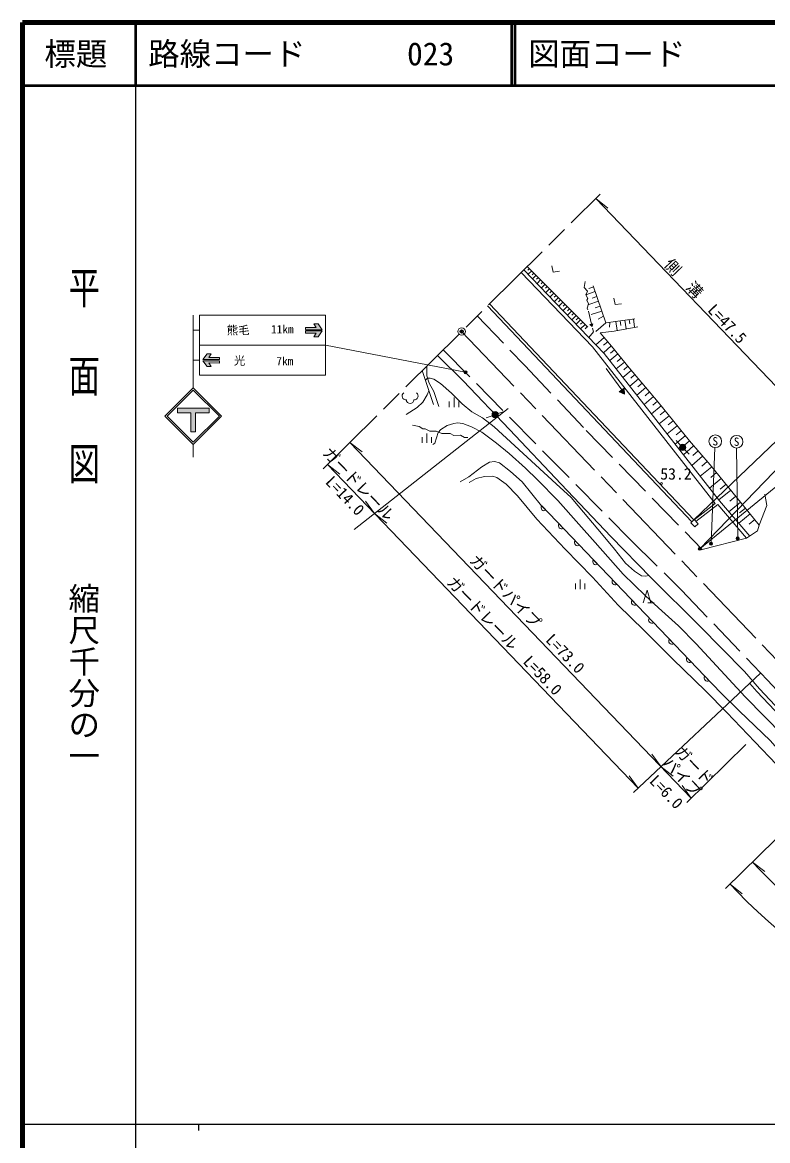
# Model space of a CAD drawing. Units: millimetres, scale not verified. Extents: x 40000 to 680000, y 20000 to 380000.
# Drawn here: x 40000 to 158443, y 202409 to 380000 of the extents above; entities that cross this region are included whole.
import ezdxf
from ezdxf.enums import TextEntityAlignment as Align

# ---------------------------------------------------------------- set-up
doc = ezdxf.new("R2010")
doc.units = ezdxf.units.MM
doc.header["$LTSCALE"] = 1000
doc.header["$PDMODE"] = 32
doc.header["$PDSIZE"] = 500
doc.linetypes.add('CHAIN', pattern=[18.5, 12, -1.5, 3.5, -1.5])
doc.linetypes.add('DASHED', pattern=[7.5, 6, -1.5])
for name, color, linetype, lineweight in [('M-BGD', 7, 'Continuous', 13), ('M-BMK', 2, 'CHAIN', 13), ('M-BMK-SRVR', 3, 'Continuous', 13), ('M-STR-HTXT', 7, 'Continuous', 13), ('M-STR-STRC', 7, 'Continuous', 13), ('M-TTL', 2, 'Continuous', 140), ('M-TTL-BAND', 7, 'Continuous', 25), ('M-TTL-LINE', 7, 'Continuous', 50)]:
    doc.layers.add(name, color=color, linetype=linetype, lineweight=lineweight)
doc.layers.add('M-OTRS', color=6, linetype='Continuous')
doc.layers.add('M-TTL-TXT', color=7, linetype='Continuous')
doc.styles.add('@ＭＳ ゴシック', font='')
doc.styles.add('ＭＳ ゴシック', font='')
doc.styles.get('@ＭＳ ゴシック').set_extended_font_data('@MS Gothic')
doc.styles.get('ＭＳ ゴシック').set_extended_font_data('MS Gothic')

msp = doc.modelspace()

# ---------------------------------------------------------------- hatches: boundary and pattern name
at = {"layer": 'M-BGD'}
for points in [[(130201, 332027), (130539, 331698), (130687, 332145)], [(134840, 321339), (135713, 320981), (135652, 321923)], [(114670, 317539, -1), (115613, 317870, -0.41421), (115307, 317233, -0.41421)], [(144589, 312859, -1), (145283, 312139, -0.41421), (144576, 312152, -0.41421)]]:
    msp.add_hatch(color=256, dxfattribs=at).paths.add_polyline_path(points)
at = {"layer": 'M-STR-HTXT'}
for points in [[(110651, 324551, -1), (110212, 324311, -1)], [(147886, 296530, -1), (147447, 296291, -1)], [(149626, 297380, -0.41421), (149622, 297026, -0.41421), (149269, 297030, -1)], [(153871, 298217, -0.41421), (153867, 297864, -0.41421), (153514, 297867, -1)]]:
    msp.add_hatch(color=256, dxfattribs=at).paths.add_polyline_path(points)
at = {"layer": 'M-STR-STRC'}
for points in [[(87001, 332134), (86321, 332134), (86690, 331559), (85007, 331559), (85006, 331198), (87670, 331197)], [(87670, 331022), (85006, 331021), (85006, 330660), (86690, 330660), (86321, 330085), (87001, 330085)], [(71343, 326803), (69659, 326803), (70028, 327378), (69348, 327378), (68679, 326441), (71343, 326442)], [(71343, 326266), (68679, 326267), (69348, 325330), (70028, 325330), (69659, 325905), (71342, 325904)], [(64663, 317969), (66788, 317969), (66788, 314969), (67538, 314969), (67538, 317969), (69663, 317969), (69663, 318719), (64663, 318719)]]:
    msp.add_hatch(color=256, dxfattribs=at).paths.add_polyline_path(points)

# ---------------------------------------------------------------- linework, layer by layer
at = {"layer": 'M-BGD'}
for p, q in [((120598, 340896), (120326, 340625)), ((120951, 340542), (120406, 339999)), ((121304, 340187), (121032, 339916)), ((121657, 339833), (121098, 339277)), ((122010, 339479), (121730, 339201)), ((122362, 339124), (121790, 338555)), ((122715, 338770), (122429, 338485)), ((123068, 338416), (122482, 337833)), ((123421, 338061), (123128, 337770)), ((123773, 337707), (123174, 337111)), ((130801, 338000), (130037, 337747)), ((124126, 337353), (123827, 337055)), ((124479, 336999), (123866, 336388)), ((124832, 336644), (124525, 336339)), ((125185, 336290), (124558, 335666)), ((125537, 335936), (125224, 335624)), ((131054, 337236), (129526, 336729)), ((131562, 335708), (130010, 335193)), ((131308, 336472), (130544, 336219)), ((113918, 334977), (146393, 300669)), ((114238, 335294), (146714, 300984)), ((125890, 335581), (125250, 334944)), ((126243, 335227), (125923, 334908)), ((126596, 334873), (125942, 334222)), ((126949, 334518), (126622, 334193)), ((127301, 334164), (126634, 333500)), ((130444, 332086), (129947, 334126)), ((132076, 334157), (130421, 333608)), ((131819, 334933), (131043, 334675)), ((127654, 333810), (127321, 333477)), ((128007, 333455), (127326, 332777)), ((128713, 332747), (128018, 332055)), ((128360, 333101), (128019, 332762)), ((129065, 332392), (128718, 332047)), ((130687, 332145), (130201, 332027)), ((130539, 331698), (130687, 332145)), ((132704, 332266), (131163, 330884)), ((132351, 333329), (131532, 332853)), ((133380, 332362), (133304, 331609)), ((134302, 332493), (134507, 331053)), ((135022, 332595), (135125, 331875)), ((135742, 332697), (135938, 331321)), ((136430, 332795), (136528, 332107)), ((137118, 332893), (137305, 331578)), ((129418, 332038), (128710, 331333)), ((129771, 331684), (129417, 331331)), ((130539, 331698), (130201, 332027)), ((132456, 329940), (131139, 328798)), ((133598, 328623), (132346, 327538)), ((133027, 329281), (132368, 328710)), ((134644, 327338), (133347, 326284)), ((134121, 327981), (133478, 327458)), ((135246, 321631), (132794, 325040)), ((135697, 326042), (134378, 324969)), ((135171, 326690), (134522, 326163)), ((136234, 325382), (135574, 324845)), ((103559, 324705), (105330, 319332)), ((136779, 324729), (135448, 323602)), ((137905, 323398), (136524, 322229)), ((137342, 324064), (136677, 323500)), ((135652, 321923), (134840, 321339)), ((135713, 320981), (135652, 321923)), ((139074, 322017), (137641, 320804)), ((138490, 322708), (137799, 322123)), ((107854, 318914), (107854, 319814)), ((108604, 318914), (108604, 320414)), ((109354, 318914), (109354, 319814)), ((135713, 320981), (134840, 321339)), ((140288, 320584), (138800, 319324)), ((139681, 321301), (138964, 320694)), ((140918, 319840), (140174, 319210)), ((115613, 317870), (116557, 318201)), ((141532, 319083), (139972, 317828)), ((142160, 318303), (141380, 317675)), ((114670, 317539), (113726, 317208)), ((142788, 317523), (141207, 316251)), ((143423, 316732), (142633, 316097)), ((104293, 313218), (104293, 314718)), ((144059, 315942), (142458, 314654)), ((145347, 314341), (143725, 313037)), ((144703, 315142), (143902, 314498)), ((103543, 313218), (103543, 314118)), ((105043, 313218), (105043, 314118)), ((144589, 312859), (143895, 313578)), ((146683, 312746), (145061, 311332)), ((145999, 313530), (145215, 312846)), ((145283, 312139), (145977, 311419)), ((148097, 311124), (146390, 309635)), ((147390, 311935), (146579, 311228)), ((149575, 309407), (147740, 307912)), ((148842, 310271), (147988, 309526)), ((151070, 307572), (149200, 306049)), ((150323, 308490), (149405, 307742)), ((152593, 305702), (150688, 304150)), ((151832, 306637), (150897, 305875)), ((154146, 303796), (152287, 302282)), ((153369, 304749), (152417, 303973)), ((123211, 302525), (122526, 303240)), ((155659, 301937), (153852, 300465)), ((154902, 302867), (153973, 302110)), ((125974, 299639), (125288, 300355)), ((156396, 301034), (155492, 300298)), ((128531, 296969), (127845, 297684)), ((131424, 293946), (130739, 294662)), ((128632, 290012), (128632, 291512)), ((134486, 290749), (133800, 291465)), ((127882, 290012), (127882, 290912)), ((129382, 290012), (129382, 290912)), ((137561, 287536), (136876, 288252)), ((139386, 287838), (140386, 287838)), ((140296, 284680), (139611, 285396)), ((143493, 281341), (142807, 282057)), ((146308, 278401), (145623, 279116)), ((149134, 275449), (148449, 276165))]:
    msp.add_line(p, q, dxfattribs=at)
for points in [[(120246, 341250), (127043, 334424), (129885, 331570)], [(124162, 341359), (124353, 340351), (125371, 340472)], [(146763, 301021), (150102, 303599), (130604, 328489), (119287, 340300)], [(155606, 298428), (150777, 304036), (132451, 327429), (119713, 340723)], [(129852, 334368), (129754, 334586), (129984, 335296), (129693, 335884), (129877, 336170), (129525, 336727), (129823, 337337), (129276, 337908), (129468, 338844)], [(130739, 338185), (132704, 332266), (137350, 332925)], [(134011, 336211), (134195, 335201), (135215, 335315)], [(130007, 329979), (130785, 330848), (130609, 331435)], [(131801, 330695), (134038, 330965), (137787, 331668)], [(131801, 330695), (133616, 328602), (136434, 325135), (141037, 319699), (145998, 313531), (149289, 309758), (157118, 300147)], [(105981, 327106), (110056, 323068), (117404, 315318), (125638, 306685), (133506, 298327), (139949, 291795), (147623, 284156), (154765, 276900), (157155, 274165), (162944, 268043), (167017, 263875), (169777, 260942), (175934, 254989), (181565, 250191), (183504, 248736), (186831, 247000), (190667, 245407), (192749, 244818), (194259, 244566), (199623, 232821)], [(104290, 325430), (104292, 323864), (104657, 322686), (105400, 321378), (106198, 319011)], [(104060, 323185), (104404, 323504), (104809, 323519), (105384, 323333), (106474, 322642), (108190, 321130), (109883, 319440), (111413, 318138), (113135, 317173), (114981, 315773), (124852, 306697), (127192, 304548), (128304, 303233), (132295, 298496), (134084, 296317), (135875, 294134), (137298, 292844), (138405, 292091), (139041, 292059), (139606, 292144)], [(104621, 321484), (104325, 320842), (103655, 319693), (102735, 318844), (100981, 317751)], [(105260, 312950), (105565, 313196), (105803, 314034), (106089, 314847), (106498, 315339), (107492, 315982), (108556, 316299), (109165, 316410), (110019, 316277), (111358, 315789), (113004, 314896), (115331, 313174), (117389, 311522), (119948, 309206), (121891, 307375), (125109, 304076), (128447, 300306), (131006, 297402), (135489, 292358), (138972, 288977), (141104, 287005), (144263, 284162), (147064, 281325), (154876, 272915), (160947, 266693)], [(101978, 316031), (103047, 315800), (103622, 315433), (104008, 315437), (104769, 315097), (105776, 315104), (106668, 314725), (108002, 314706), (108566, 314394), (109631, 314439), (110287, 314094), (110817, 314075)], [(109570, 307053), (110938, 307831), (113023, 309412), (114230, 310145), (115052, 310275), (115826, 310027), (117556, 308677), (119410, 307036), (122526, 303240)], [(111032, 306940), (112141, 307557), (113435, 307891), (114730, 307950), (115391, 307721), (116873, 306683), (118687, 304796), (121785, 301089), (126239, 296364), (130588, 291896), (134674, 287461), (138776, 283475), (143398, 278876), (148574, 273822), (151973, 270427), (156388, 265750), (159851, 262159), (162009, 260197), (165183, 256809), (171053, 250518), (174468, 246665), (177451, 243578), (180380, 240604), (182054, 238322)], [(148044, 296278), (155098, 298099), (156848, 299232), (157118, 300147), (158309, 303252), (158020, 305072)], [(122555, 303209), (149547, 275018), (151166, 273349), (153920, 270661), (158888, 265923), (166958, 256666), (170288, 252994)], [(155098, 298099), (150519, 303415), (147045, 300734)], [(138686, 287838), (139286, 289838), (139886, 287838)], [(155628, 275001), (156711, 273761), (162512, 267627), (166584, 263460), (169350, 260521), (175531, 254545), (181190, 249722), (183184, 248227), (186577, 246455), (190470, 244839), (192617, 244232), (193231, 244129), (199077, 232572)]]:
    msp.add_lwpolyline(points, dxfattribs=at)
at = {"layer": 'M-BGD', "linetype": 'DASHED'}
for points in [[(112298, 333370), (119876, 325483), (129609, 315200), (148044, 296278)], [(106884, 328002), (136625, 297825), (144715, 289884), (158426, 275515), (171334, 261622), (178388, 254663), (181904, 251847), (184377, 250246), (186710, 249030), (189896, 247633), (193451, 246143), (194079, 245897)]]:
    msp.add_lwpolyline(points, dxfattribs=at)
at = {"layer": 'M-BGD'}
msp.add_lwpolyline([(146258, 300536), (146758, 301026), (147388, 300384), (146889, 299894)], close=True, dxfattribs=at)
for centre, radius in [((115142, 317704), 500), ((144936, 312499), 500), ((141599, 306751), 150)]:
    msp.add_circle(centre, radius, dxfattribs=at)
for centre, radius, start, end in [((100952, 320661), 600, 122.72029, 277.24592), ((101628, 320066), 600, 180, 0), ((102303, 320661), 600, 262.75408, 57.27971), ((122939, 302950), 505, 144.92512, 302.58331), ((125702, 300065), 505, 144.92512, 302.58331), ((128259, 297394), 505, 144.92512, 302.58331), ((131152, 294372), 505, 144.92512, 302.58331), ((134214, 291174), 505, 144.92512, 302.58331), ((137289, 287962), 505, 144.92512, 302.58331), ((140024, 285106), 505, 144.92512, 302.58331), ((143221, 281767), 505, 144.92512, 302.58331), ((146036, 278826), 505, 144.92512, 302.58331), ((148862, 275875), 505, 144.92512, 302.58331)]:
    msp.add_arc(centre, radius, start, end, dxfattribs=at)
at = {"layer": 'M-BMK'}
for p, q in [((87795, 309074), (131827, 352734)), ((109811, 330904), (175222, 262770))]:
    msp.add_line(p, q, dxfattribs=at)
at = {"layer": 'M-BMK-SRVR'}
msp.add_circle((109811, 330904), 600, dxfattribs=at)
at = {"layer": 'M-OTRS'}
msp.add_point((109811, 330904), dxfattribs=at)
msp.add_point((109811, 330904), dxfattribs=at)
at = {"layer": 'M-STR-HTXT'}
for p, q in [((131117, 352030), (164122, 317651)), ((131117, 352030), (133047, 350512)), ((110431, 324431), (88170, 328730)), ((147667, 296411), (181304, 323844)), ((147667, 296411), (172655, 322311)), ((117215, 318654), (92719, 299437)), ((146758, 301026), (164848, 318338)), ((92056, 313299), (146294, 256804)), ((92056, 313299), (93986, 311782)), ((149447, 297205), (150074, 312477)), ((153692, 298042), (153505, 312405)), ((88505, 309779), (137857, 258372)), ((88505, 309779), (90435, 308261)), ((95978, 301994), (94541, 303985)), ((95978, 301994), (97908, 300477)), ((157322, 276672), (137128, 257687)), ((154990, 265329), (145579, 256104)), ((141500, 261797), (140063, 263788)), ((141500, 261797), (143430, 260280)), ((137857, 258372), (136419, 260363)), ((146294, 256804), (144856, 258794)), ((165405, 255839), (151766, 242440)), ((156046, 246645), (157202, 245441)), ((156046, 246645), (157976, 245128)), ((152479, 243141), (153581, 241993)), ((152479, 243141), (154409, 241624))]:
    msp.add_line(p, q, dxfattribs=at)
for centre in [(110431, 324431), (147667, 296411), (149447, 297205), (153692, 298042)]:
    msp.add_circle(centre, 250, dxfattribs=at)
for radius, end in [(74998, 249.7449), (79998, 275.75125)]:
    msp.add_arc((211521, 297153), radius, 223.59183, end, dxfattribs=at)
at = {"layer": 'M-STR-STRC'}
for p, q in [((67170, 333480), (67170, 321980)), ((68170, 333480), (68170, 323980)), ((68170, 333480), (88170, 333480)), ((86321, 332134), (86690, 331559)), ((87001, 332134), (86321, 332134)), ((87670, 331197), (87001, 332134)), ((88170, 333480), (88170, 323980)), ((67170, 331105), (68170, 331105)), ((85006, 331559), (85006, 331198)), ((87670, 331197), (85006, 331196)), ((87670, 331022), (85006, 331021)), ((85006, 330660), (85006, 331021)), ((86690, 331559), (85007, 331559)), ((86690, 330660), (85007, 330660)), ((86321, 330085), (86690, 330660)), ((87670, 331022), (87001, 330085)), ((88170, 328730), (68170, 328730)), ((87001, 330085), (86321, 330085)), ((68679, 326441), (69348, 327378)), ((69348, 327378), (70028, 327378)), ((70028, 327378), (69659, 326803)), ((69659, 326803), (71342, 326803)), ((71343, 326803), (71343, 326442)), ((67170, 326355), (68170, 326355)), ((68679, 326441), (71343, 326442)), ((68679, 326267), (71343, 326268)), ((68679, 326267), (69348, 325330)), ((69348, 325330), (70028, 325330)), ((70028, 325330), (69659, 325905)), ((69659, 325905), (71342, 325904)), ((71343, 325904), (71343, 326266)), ((88170, 323980), (68170, 323980)), ((62663, 317469), (67163, 321969)), ((63017, 317469), (67163, 321616)), ((71664, 317469), (67163, 321969)), ((71310, 317469), (67163, 321616)), ((69663, 318719), (64663, 318719)), ((66788, 317969), (64663, 317969)), ((66788, 317969), (66788, 314969)), ((67538, 317969), (67538, 314969)), ((69663, 317969), (67538, 317969)), ((69663, 318719), (69663, 317969)), ((62663, 317469), (67163, 312969)), ((63017, 317469), (67163, 313322)), ((67163, 313322), (71310, 317469)), ((67164, 312969), (71664, 317469)), ((67538, 314969), (66788, 314969)), ((67163, 312969), (67163, 310969))]:
    msp.add_line(p, q, dxfattribs=at)
for points in [[(87670, 331197), (87001, 332134), (86321, 332134), (86690, 331559), (85007, 331559), (85006, 331198)], [(85006, 330660), (85006, 331021), (87670, 331022), (87001, 330085), (86321, 330085), (86690, 330660)], [(71343, 326803), (71343, 326442), (68679, 326441), (69348, 327378), (70028, 327378), (69659, 326803)], [(68679, 326267), (69348, 325330), (70028, 325330), (69659, 325905), (71342, 325904), (71343, 326266)], [(64663, 318719), (69663, 318719), (69663, 317969), (67538, 317969), (67538, 314969), (66788, 314969), (66788, 317969), (64663, 317969)]]:
    msp.add_lwpolyline(points, close=True, dxfattribs=at)
for centre in [(150115, 313476), (153505, 313405)]:
    msp.add_circle(centre, 1000, dxfattribs=at)
at = {"layer": 'M-TTL'}
for p, q in [((40000, 380000), (40000, 20000)), ((680000, 380000), (40000, 380000))]:
    msp.add_line(p, q, dxfattribs=at)
at = {"layer": 'M-TTL-BAND'}
for p, q in [((58000, 370000), (58000, 20000)), ((40000, 205000), (579000, 205000)), ((68000, 205000), (68000, 204000))]:
    msp.add_line(p, q, dxfattribs=at)
at = {"layer": 'M-TTL-LINE'}
for p, q in [((58000, 380000), (58000, 370000)), ((117750, 380000), (117750, 370000)), ((118250, 380000), (118250, 370000)), ((40000, 370000), (680000, 370000))]:
    msp.add_line(p, q, dxfattribs=at)

# ---------------------------------------------------------------- texts
at = {"layer": 'M-BGD', "style": 'ＭＳ ゴシック'}
msp.add_text('53.2', height=1833, dxfattribs=at).set_placement((141375, 308302), align=Align.MIDDLE_LEFT)
at = {"layer": 'M-STR-HTXT', "style": 'ＭＳ ゴシック'}
for s, p in [('側\u3000溝\u3000L=47.5', (147507, 334733)), ('ガードレール', (92399, 305722)), ('ガードパイプ\u3000L=73.0', (119175, 285052)), ('ガードレール\u3000L=58.0', (115568, 281589)), ('ガード', (145703, 261059)), ('パイプ', (143791, 259186)), ('L=6.0', (141299, 256774))]:
    msp.add_text(s, height=1833, rotation=313.832, dxfattribs=at).set_placement(p, align=Align.BOTTOM_CENTER)
msp.add_text('L=14.0', height=1833, rotation=313.832, dxfattribs=at).set_placement((91954, 305464), align=Align.TOP_CENTER)
at = {"layer": 'M-STR-STRC', "style": 'ＭＳ ゴシック'}
for s, p in [('熊毛', (74300, 331102)), ('光', (74532, 326271)), ('S', (150115, 313476)), ('S', (153505, 313405))]:
    msp.add_text(s, height=1320, dxfattribs=at).set_placement(p, align=Align.MIDDLE_CENTER)
for s, p in [('11km', (79518, 330213)), ('7km', (80368, 325150))]:
    msp.add_text(s, height=1320, dxfattribs=at).set_placement(p, align=Align.BOTTOM_LEFT)
at = {"layer": 'M-TTL-BAND', "style": '@ＭＳ ゴシック', "width": 1.4}
msp.add_text('平  面  図', height=3666, rotation=270, dxfattribs=at).set_placement((49777, 306475), align=Align.MIDDLE_RIGHT)
at = {"layer": 'M-TTL-BAND', "style": '@ＭＳ ゴシック'}
msp.add_text('縮尺千分の一', height=3666, rotation=270, dxfattribs=at).set_placement((49777, 261030), align=Align.MIDDLE_RIGHT)
at = {"layer": 'M-TTL-TXT', "style": 'ＭＳ ゴシック'}
msp.add_text('標題', height=3666, dxfattribs=at).set_placement((48500, 375000), align=Align.MIDDLE_CENTER)
for s, p in [('路線コード', (60000, 375000)), ('023', (101142, 375000)), ('図面コード', (120380, 375000))]:
    msp.add_text(s, height=3666, dxfattribs=at).set_placement(p, align=Align.MIDDLE_LEFT)

doc.saveas('drawing.dxf')
